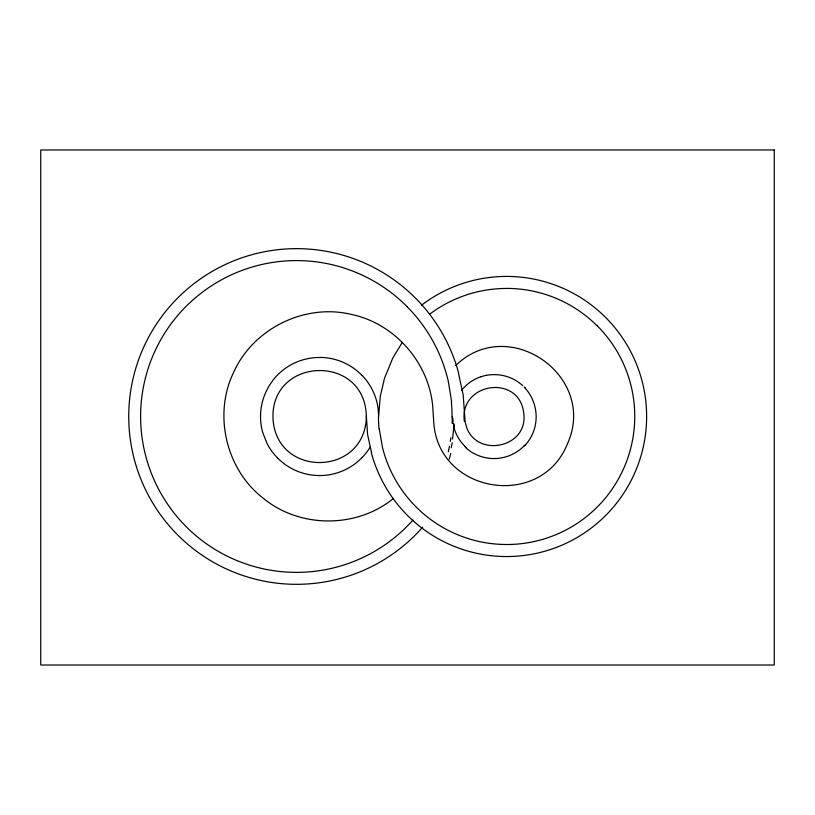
<?xml version="1.0" encoding="UTF-8"?>
<svg xmlns="http://www.w3.org/2000/svg" width="815" height="815" viewBox="0 0 815 815"><rect width="100%" height="100%" fill="white"/><g stroke="black" fill="none" stroke-linecap="round" stroke-linejoin="round"><path stroke-width="1.22" d="M452.335 416.485L452.172 423.545M464.326 421.243C459.151 382.398 519.42 373.708 523.729 413.103C528.864 448.882 473.413 458.967 465.61 423.678A46.7 46.659 -68.2 0 1 465.151 421.956L463.144 394.613L458.448 373.066M366.404 415.884C365.731 477.672 274.085 478.324 272.944 416.485C272.709 357.439 362.064 354.26 366.149 413.103L367.606 434.67L371.538 452.702M450.878 437.757L450.328 441.435M449.473 446.243L448.26 451.907M402.294 342.382L392.789 358.04L384.568 378.068L380.238 396.518L378.669 416.485L378.017 407.745A58.986 58.894 85.8 0 0 362.247 375.552M525.186 444.959L524.157 446.019M362.217 457.388L361.371 458.264A59.291 59.128 -85.1 0 1 321.487 475.542L319.582 475.563A59.627 59.363 -66.6 0 1 278.903 459.293L277.803 458.264M455.636 365.589C508.805 313.663 598.251 376.652 567.271 444.216C540.62 509.803 438.979 493.564 433.804 423.066L432.643 405.33C428.252 361.585 393.808 322.883 350.562 314.244C304.494 303.455 253.404 328.649 233.925 371.762C212.959 414.173 225.887 469.644 263.459 498.403C300.002 528.466 356.96 528.466 393.502 498.403M480.86 376.713L486.198 375.287M466.312 447.761L464.835 446.376M597.069 325.776L596.967 325.664A128.22 128.128 -62 0 0 506.706 288.408L506.207 288.449A128.098 128.047 -84 0 0 430.045 313.907M361.371 374.706L362.217 375.572M524.157 386.942L525.186 388.011M407.266 306.837L411.31 311.086A155.899 155.685 -82.8 0 1 448.24 381.012L451.642 401.815M453.843 427.63L453.527 426.428M452.906 423.403L452.6 421.202M379.301 429.118L382.561 447.792A128.016 127.965 85.4 0 0 415.884 506.716L416.17 507.022A128.118 128.016 65.5 0 0 506.135 544.502L506.706 544.522A128.24 128.108 35.8 0 0 596.967 507.297L597.242 507.022A128.312 128.189 -31.4 0 0 597.314 325.878M452.366 418.095L452.335 416.71M379.077 429.138A122.382 117.217 86.2 0 1 378.455 416.485M370.295 446.966A59.026 58.986 84.9 0 1 362.257 457.429M277.803 458.264A59.74 59.414 -40.8 0 1 266.913 443.228L262.664 432.337A59.658 59.332 -20.8 0 1 265.395 393.115L268.787 386.3L273.29 379.77A59.505 59.261 24.1 0 1 277.813 374.706L278.893 373.647A59.383 59.159 31.3 0 1 319.582 357.469L321.487 357.428A59.189 59.047 65.7 0 1 361.34 374.727M451.367 401.846A129.381 107.111 86.2 0 1 452.06 416.475M453.059 421.141A35.127 28.596 86.4 0 1 452.824 418.085M454.149 426.276A39.436 36.471 80.1 0 1 453.537 423.291M464.896 446.314A41.942 41.504 86.6 0 1 453.965 427.6M524.065 445.927A42.726 42.4 87.3 0 1 466.088 448.026M525.105 388.083A42.92 42.38 38.6 0 1 525.288 445.051M486.219 375.379A42.207 41.83 -18.6 0 1 522.67 385.617M480.87 376.744A41.952 41.83 -50.7 0 0 466.343 385.23L462.299 389.336A41.973 41.942 -69.5 0 0 461.606 390.181M450.726 453.507A146.547 103.332 75.6 0 1 449.218 459.12M452.193 442.728A107.947 61.909 83.9 0 1 451.255 447.649M453.873 424.126A74.593 34.709 87.8 0 1 452.457 439.03M407.276 306.827A156.154 156.022 -61.8 0 0 302.497 260.708L297.19 260.586A156.154 156.032 -89.3 0 0 188.459 304.077L186.197 306.246A156.113 155.991 45.1 0 0 186.207 526.704L188.428 528.915A155.95 155.869 -20.9 0 0 297.19 572.364L302.497 572.262A155.848 155.777 -30.4 0 0 407.255 526.123L411.31 521.885A155.879 155.848 -26.4 0 0 412.961 520.021M422.659 527.183A167.839 167.809 -90 0 1 163.387 518.635A167.839 167.809 -90 0 1 222.322 265.955A167.839 167.809 -90 0 1 458.621 373.026M421.406 305.309A140.068 140.037 89.7 0 1 627.886 346.487A140.068 140.037 89.7 0 1 560.17 545.897A140.068 140.037 89.7 0 1 371.334 452.753M774.25 149.98L40.75 149.98L40.75 665.02L774.25 665.02L774.25 149.98"/></g></svg>
